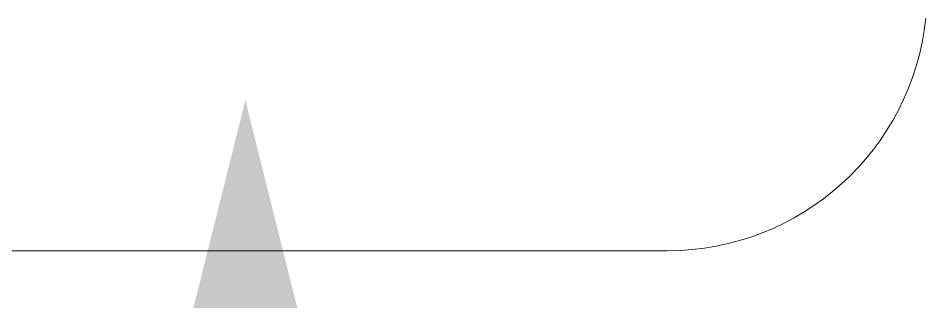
# Model space of a CAD drawing. Header units: metres. Extents: x -232 to 581, y 30 to 789.
# Drawn here: x 228.277 to 228.863, y 607.437 to 607.621 of the extents above; entities that cross this region are included whole.
import ezdxf

# ---------------------------------------------------------------- set-up
doc = ezdxf.new("R2010")
doc.units = ezdxf.units.M
doc.layers.add('_electricos-Leyenda', color=7, linetype='Continuous')
doc.layers.add('baños', color=140, linetype='Continuous', lineweight=0)
doc.styles.get("Standard").update_dxf_attribs({"font": 'arial.ttf'})

# ---------------------------------------------------------------- blocks, each defined once
blk = doc.blocks.new('20.03.2026 LN 09 SEGUNDO NIVEL ARQ')
at = {"layer": 'baños', "color": 5}
blk.add_line((85.62943, -43.29863), (83.11249, -43.29863), dxfattribs=at)
blk.add_arc((85.62943, -43.13116), 0.16747, 270, 354.02879, dxfattribs=at)
at = {"layer": 'baños', "color": 5, "linetype": 'Continuous', "flags": 8}
for tag, p in [('MODELNUMBER', (83.78129, -42.91752, 0)), ('TRADENAME', (83.78129, -42.91756, 0)), ('PRODUCT', (83.78129, -42.9176, 0)), ('MATERIAL', (83.78129, -42.91764, 0)), ('MODELNUMBER', (84.95603, -42.91752, 0)), ('TRADENAME', (84.95603, -42.91756, 0)), ('MATERIAL', (84.95603, -42.91764, 0)), ('PRODUCT', (84.95603, -42.9176, 0))]:
    blk.add_attdef(tag, p, '', height=0.0000254, rotation=180.00008, dxfattribs=at)
at = {"layer": 'baños', "color": 5, "linetype": 'Continuous'}
for tag, p, rotation in [('MODELNUMBER', (85.8912, -56.99337), 180.00008), ('TRADENAME', (85.89116, -56.99332), 180.00008), ('MATERIAL', (85.89139, -56.99324), 180.00008), ('PRODUCT', (85.89139, -56.99328), 180.00008), ('MODELNUMBER', (86.60077, -56.99337), 179.99992), ('TRADENAME', (86.60077, -56.99332), 179.99992), ('MATERIAL', (86.60077, -56.99324), 179.99992), ('PRODUCT', (86.60077, -56.99328), 179.99992)]:
    blk.add_attdef(tag, p, '', height=0.0000254, rotation=rotation, dxfattribs=at)
blk = doc.blocks.new('za_arrw5')
at = {"lineweight": 13}
for points in [[(-1, 0.25), (0, 0), (-0.8333, 0)], [(-1, -0.25), (0, 0), (-0.8333, 0)]]:
    blk.add_solid(points, dxfattribs=at)
blk = doc.blocks.new('TECHO ARQ 20.03')
at = {"layer": '_electricos-Leyenda', "color": 30, "true_color": 0xf8991e, "xscale": 0.3491189357928305, "yscale": 0.3491189357928305, "zscale": 0.3491189357928305, "rotation": 90.00273872662001}
blk.add_blockref('za_arrw5', (234.54159, 122.11202), dxfattribs=at)

msp = doc.modelspace()

# ---------------------------------------------------------------- block references
at = {"color": 1}
for name, p in [('20.03.2026 LN 09 SEGUNDO NIVEL ARQ', (143.06677, 650.7691)), ('TECHO ARQ 20.03', (-6.11776, 485.45554))]:
    msp.add_blockref(name, p, dxfattribs=at)

doc.saveas('drawing.dxf')
